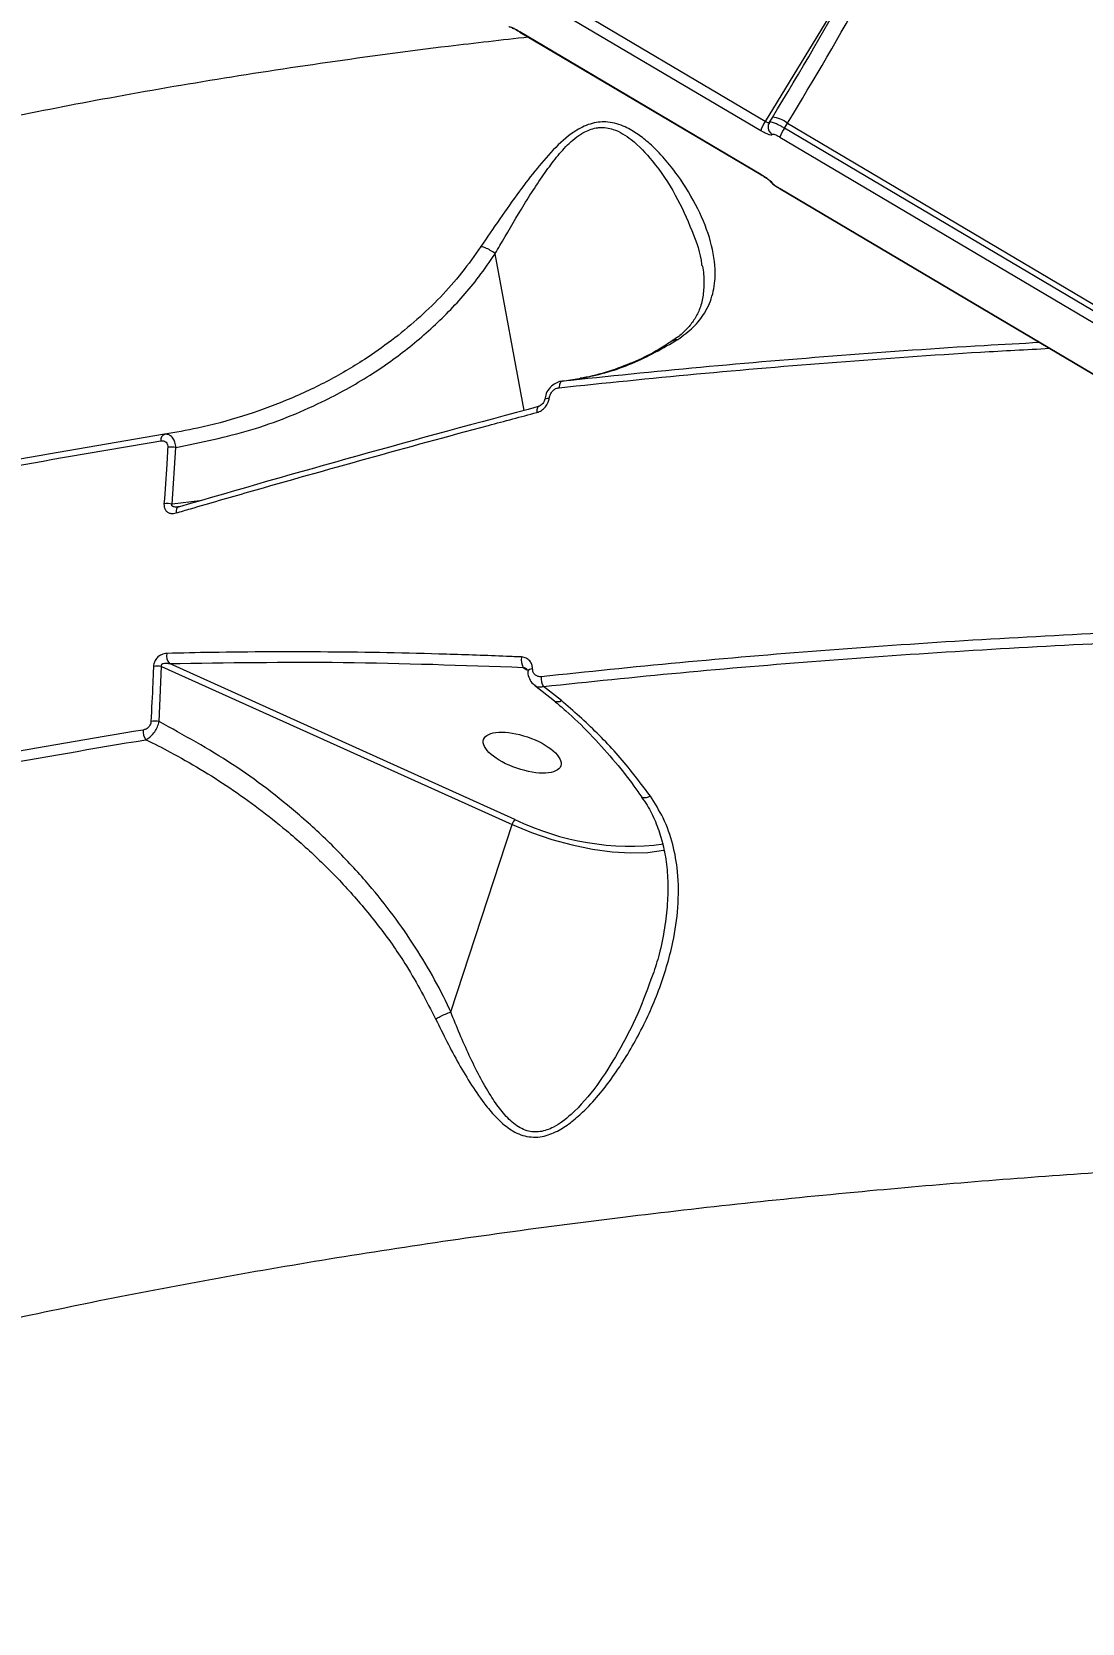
# Model space of a CAD drawing. Header units: millimetres. Extents: x -6328 to 5334, y -5037 to 4112.
# Drawn here: x -2139.7 to -2020.1, y 589.2 to 770.3 of the extents above; entities that cross this region are included whole.
import ezdxf

# ---------------------------------------------------------------- set-up
doc = ezdxf.new("R2010")
doc.units = ezdxf.units.MM
for name, color, linetype in [('DIKOM_ОБЪЕКТ', 7, 'Continuous'), ('DIKOM_РАЗМЕР_ЗОНА', 7, 'Continuous'), ('DIKOM_РАЗМЕР_ОБЪЕКТА', 7, 'Continuous')]:
    doc.layers.add(name, color=color, linetype=linetype)
doc.styles.add('style1', font='arial.ttf', dxfattribs={"width": 0.8})
doc.dimstyles.new('1-50', dxfattribs={"dimtxt": 300, "dimasz": 200, "dimexe": 100, "dimexo": 0, "dimgap": 100, "dimtad": 1, "dimtxsty": 'style1', "dimcen": 200, "dimclrd": 7, "dimclre": 7, "dimclrt": 7, "dimadec": 1, "dimazin": 2, "dimtfac": 1, "dimtmove": 0, "dimatfit": 2, "dimfxl": 0, "dimlwd": 25, "dimlwe": 18, "dimarcsym": 0})

# ---------------------------------------------------------------- blocks, each defined once
blk = doc.blocks.new('*D0')
at = {"layer": 'Defpoints', "color": 0, "transparency": 16777216}
for p in [(-3539.45, 760.32), (3333.52, 448.13), (3333.52, -4437.11)]:
    blk.add_point(p, dxfattribs=at)
at = {"layer": 'DIKOM_РАЗМЕР_ОБЪЕКТА', "color": 7, "lineweight": 18, "transparency": 16777216}
for p, q in [((-3539.45, 760.32), (-3539.45, -4537.11)), ((3333.52, 448.13), (3333.52, -4537.11))]:
    blk.add_line(p, q, dxfattribs=at)
at = {"layer": 'DIKOM_РАЗМЕР_ОБЪЕКТА', "color": 7, "lineweight": 25, "transparency": 16777216}
blk.add_line((-3339.45, -4437.11), (3133.52, -4437.11), dxfattribs=at)
at = {"layer": 'DIKOM_РАЗМЕР_ОБЪЕКТА', "color": 7, "transparency": 16777216}
for points in [[(-3339.45, -4403.77), (-3339.45, -4470.44), (-3539.45, -4437.11)], [(3133.52, -4403.77), (3133.52, -4470.44), (3333.52, -4437.11)]]:
    blk.add_solid(points, dxfattribs=at)
at = {"layer": 'DIKOM_РАЗМЕР_ОБЪЕКТА', "color": 7, "transparency": 16777216, "insert": (-102.96, -4183.94), "char_height": 300, "attachment_point": 5, "style": 'style1'}
blk.add_mtext('6900', dxfattribs=at)
blk = doc.blocks.new('*D1')
at = {"layer": 'Defpoints', "color": 0, "transparency": 16777216}
for p in [(-5040.91, 625.75), (5333.52, 448.13), (5333.52, -4936.78)]:
    blk.add_point(p, dxfattribs=at)
at = {"layer": 'DIKOM_РАЗМЕР_ЗОНА', "color": 7, "lineweight": 18, "transparency": 16777216}
for p, q in [((-5040.91, 625.75), (-5040.91, -5036.78)), ((5333.52, 448.13), (5333.52, -5036.78))]:
    blk.add_line(p, q, dxfattribs=at)
at = {"layer": 'DIKOM_РАЗМЕР_ЗОНА', "color": 7, "lineweight": 25, "transparency": 16777216}
blk.add_line((-4840.91, -4936.78), (5133.52, -4936.78), dxfattribs=at)
at = {"layer": 'DIKOM_РАЗМЕР_ЗОНА', "color": 7, "transparency": 16777216}
for points in [[(-4840.91, -4903.45), (-4840.91, -4970.11), (-5040.91, -4936.78)], [(5133.52, -4903.45), (5133.52, -4970.11), (5333.52, -4936.78)]]:
    blk.add_solid(points, dxfattribs=at)
at = {"layer": 'DIKOM_РАЗМЕР_ЗОНА', "color": 7, "transparency": 16777216, "insert": (-104.69, -4683.61), "char_height": 300, "attachment_point": 5, "style": 'style1'}
blk.add_mtext('10400', dxfattribs=at)
blk = doc.blocks.new('*D2')
at = {"layer": 'Defpoints', "color": 0, "transparency": 16777216}
for p in [(-5303.77, 2121.42), (-1621.11, 2121.42), (560.33, -2395.62)]:
    blk.add_point(p, dxfattribs=at)
at = {"layer": 'DIKOM_РАЗМЕР_ОБЪЕКТА', "color": 7, "lineweight": 18, "transparency": 16777216}
for p, q in [((-1621.11, 2121.42), (-5403.77, 2121.42)), ((560.33, -2395.62), (-5403.77, -2395.62))]:
    blk.add_line(p, q, dxfattribs=at)
at = {"layer": 'DIKOM_РАЗМЕР_ОБЪЕКТА', "color": 7, "lineweight": 25, "transparency": 16777216}
blk.add_line((-5303.77, -2195.62), (-5303.77, 1921.42), dxfattribs=at)
at = {"layer": 'DIKOM_РАЗМЕР_ОБЪЕКТА', "color": 7, "transparency": 16777216}
for points in [[(-5337.11, 1921.42), (-5270.44, 1921.42), (-5303.77, 2121.42)], [(-5337.11, -2195.62), (-5270.44, -2195.62), (-5303.77, -2395.62)]]:
    blk.add_solid(points, dxfattribs=at)
at = {"layer": 'DIKOM_РАЗМЕР_ОБЪЕКТА', "color": 7, "transparency": 16777216, "insert": (-5556.94, -137.1), "char_height": 300, "attachment_point": 5, "rotation": 90, "style": 'style1'}
blk.add_mtext('4500', dxfattribs=at)
blk = doc.blocks.new('*D3')
at = {"layer": 'Defpoints', "color": 0, "transparency": 16777216}
for p in [(-1814.92, 4111.71), (-5877.98, -3895.62), (33.33, -3895.62)]:
    blk.add_point(p, dxfattribs=at)
at = {"layer": 'DIKOM_РАЗМЕР_ЗОНА', "color": 7, "lineweight": 18, "transparency": 16777216}
for p, q in [((-1814.92, 4111.71), (-5977.98, 4111.71)), ((33.33, -3895.62), (-5977.98, -3895.62))]:
    blk.add_line(p, q, dxfattribs=at)
at = {"layer": 'DIKOM_РАЗМЕР_ЗОНА', "color": 7, "lineweight": 25, "transparency": 16777216}
blk.add_line((-5877.98, 3911.71), (-5877.98, -3695.62), dxfattribs=at)
at = {"layer": 'DIKOM_РАЗМЕР_ЗОНА', "color": 7, "transparency": 16777216}
for points in [[(-5911.31, 3911.71), (-5844.65, 3911.71), (-5877.98, 4111.71)], [(-5911.31, -3695.62), (-5844.65, -3695.62), (-5877.98, -3895.62)]]:
    blk.add_solid(points, dxfattribs=at)
at = {"layer": 'DIKOM_РАЗМЕР_ЗОНА', "color": 7, "transparency": 16777216, "insert": (-6131.15, 108.05), "char_height": 300, "attachment_point": 5, "rotation": 90, "style": 'style1'}
blk.add_mtext('8000', dxfattribs=at)

msp = doc.modelspace()

# ---------------------------------------------------------------- linework, layer by layer
at = {"layer": 'DIKOM_ОБЪЕКТ', "color": 7, "linetype": 'Continuous', "lineweight": 15}
for p, q in [((-2084.179, 775.356), (-2056.749, 759.124)), ((-2056.235, 760.135), (-2083.664, 776.366)), ((-2046.579, 775.965), (-2056.235, 760.135)), ((-2056.738, 754.103), (-2084.167, 770.335)), ((-2084.161, 770.324), (-2084.167, 770.335)), ((-2084.161, 770.324), (-2056.732, 754.092)), ((-2055.412, 760.631), (-2055.77, 760.043)), ((-2054.045, 759.378), (-2053.705, 759.935)), ((-1982.9, 717.277), (-2054.045, 759.378)), ((-2053.705, 759.935), (-1982.56, 717.834)), ((-2054.559, 758.368), (-1983.414, 716.268)), ((-2056.732, 754.092), (-2056.738, 754.103)), ((-1983.4, 710.381), (-2054.545, 752.482)), ((-2054.54, 752.472), (-2054.545, 752.482)), ((-2054.54, 752.472), (-1983.395, 710.371)), ((-2083.699, 727.243), (-2086.976, 745.093)), ((-2079.36, 730.569), (-2077.199, 730.907)), ((-2123.767, 716.599), (-2123.333, 723.04)), ((-2120.619, 716.947), (-2123.767, 716.599)), ((-2125.257, 691.829), (-2124.964, 698.104)), ((-2124.964, 698.104), (-2085.06, 680.117)), ((-2084.737, 680.702), (-2124.082, 698.436)), ((-2083.784, 698), (-2083.379, 697.732)), ((-2082.507, 695.968), (-2080.245, 694.209)), ((-2079.446, 694.233), (-2081.496, 695.831)), ((-2092.043, 658.787), (-2085.06, 680.117))]:
    msp.add_line(p, q, dxfattribs=at)
at = {"layer": 'DIKOM_ОБЪЕКТ', "color": 7, "linetype": 'Continuous', "lineweight": 15, "flags": 128}
for points in [[(-2079.36, 730.569), (-2079.429, 730.548), (-2079.494, 730.503), (-2079.552, 730.435), (-2079.604, 730.347), (-2079.646, 730.24), (-2079.679, 730.118), (-2079.702, 729.982), (-2079.714, 729.836)], [(-2081.35, 728.513), (-2081.344, 728.532), (-2081.289, 728.583), (-2081.179, 728.624), (-2081.022, 728.651), (-2080.826, 728.664)], [(-2082.014, 727.721), (-2082.075, 727.692), (-2082.131, 727.634), (-2082.177, 727.551), (-2082.211, 727.444), (-2082.231, 727.317), (-2082.237, 727.174), (-2082.23, 727.019)], [(-2123.017, 716.281), (-2123.091, 716.25), (-2123.162, 716.19), (-2123.221, 716.106), (-2123.267, 716), (-2123.298, 715.874), (-2123.313, 715.733), (-2123.313, 715.581)], [(-2122.921, 716.289), (-2123.01, 716.283), (-2123.017, 716.281)], [(-2082.737, 697.861), (-2082.935, 697.811), (-2083.095, 697.746), (-2083.207, 697.668), (-2083.264, 697.583), (-2083.271, 697.542)], [(-2085.06, 680.117), (-2082.84, 679.206), (-2080.539, 678.426), (-2078.208, 677.793), (-2075.898, 677.32), (-2073.659, 677.018), (-2071.539, 676.894), (-2069.584, 676.95), (-2067.837, 677.184), (-2067.755, 677.201)]]:
    msp.add_lwpolyline(points, dxfattribs=at)
at = {"layer": 'DIKOM_ОБЪЕКТ', "color": 7, "linetype": 'Continuous', "lineweight": 15}
for centre, radius, start, end in [((-2448.124, 1000.217), 460.035, 328.61006, 330.90156), ((-2427.71, 988.138), 438.128, 328.61006, 330.90156), ((-2052.286, 757.488), 4.754, 146.17673, 159.8747), ((-2054.944, 759.513), 0.977, 174.9614, 239.74743), ((-2054.96, 759.51), 0.961, 148.37669, 172.67981), ((-2055.656, 757.592), 3.049, 50.21821, 85.40245), ((-2050.056, 756.71), 4.798, 146.22379, 159.78186), ((-2054.919, 753.982), 0.991, 216.36135, 239.4183), ((-2124.349, 723.883), 0.703, 113.31605, 188.20885), ((-2123.879, 719.564), 3.519, 81.07713, 96.28968), ((-2124.363, 713.216), 3.434, 80.01777, 95.62006), ((-2123.015, 699.313), 1.381, 168.1516, 219.44076), ((-2082.502, 698.809), 1.516, 165.70555, 212.24018), ((-2125.412, 695.449), 2.693, 80.42436, 100.40049), ((-2079.893, 696.773), 1.859, 174.76166, 210.45407), ((-2079.873, 694.857), 0.756, 239.16834, 304.41623), ((-2125.489, 690.726), 1.583, 174.66897, 217.02639), ((-2125.743, 689.23), 2.644, 79.39345, 99.70182), ((-2083.588, 679.685), 1.534, 138.51629, 163.67097), ((-2071.621, 707.463), 29.803, 243.889, 277.30142)]:
    msp.add_arc(centre, radius, start, end, dxfattribs=at)
msp.add_ellipse((-2083.912, 688.299), major_axis=(-4.393, 1.503), ratio=0.4062007, dxfattribs=at)
for points, knots in [([(-2084.167, 770.335), (-2084.261, 770.39), (-2084.5, 770.528), (-2084.858, 770.716), (-2085.178, 770.861), (-2085.391, 770.928), (-2085.413, 770.898), (-2085.424, 770.882)], [0, 0, 0, 0, 0.1406201, 0.3550994, 0.5698681, 0.7848826, 1, 1, 1, 1]), ([(-2085.054, 770.783), (-2085.054, 770.783), (-2085.06, 770.785), (-2085.032, 770.777), (-2084.956, 770.745), (-2084.778, 770.664), (-2084.506, 770.523), (-2084.278, 770.391), (-2084.161, 770.323)], [0, 0, 0, 0, 0.0005376, 0.1033642, 0.2502851, 0.4493224, 0.7179592, 1, 1, 1, 1]), ([(-2083.167, 769.735), (-2086.221, 769.394), (-2094.016, 768.522), (-2106.139, 766.877), (-2119.562, 764.826), (-2132.284, 762.598), (-2144.32, 760.222), (-2155.687, 757.707), (-2166.626, 755.005), (-2176.277, 752.347), (-2184.721, 749.789), (-2192.078, 747.372), (-2199.141, 744.852), (-2206.68, 741.93), (-2215.611, 738.111), (-2225.483, 733.268), (-2235.212, 727.629), (-2243.775, 721.687), (-2250.388, 716.09), (-2255.412, 710.943), (-2259.184, 706.324), (-2262.331, 701.583), (-2264.834, 696.73), (-2266.692, 691.757), (-2267.859, 686.689), (-2268.382, 681.825), (-2268.18, 678.64), (-2268.089, 677.19)], [0, 0, 0, 0, 0.0265334, 0.0677138, 0.1089718, 0.1503862, 0.1891721, 0.227958, 0.2670114, 0.3060648, 0.3357429, 0.365421, 0.3952204, 0.4250198, 0.4651025, 0.5202088, 0.5755098, 0.6312067, 0.6871033, 0.7263175, 0.7656695, 0.8050905, 0.8450104, 0.8850016, 0.9254999, 0.9660717, 1, 1, 1, 1]), ([(-2066.192, 735.32), (-2065.57, 735.779), (-2064.305, 736.711), (-2062.965, 738.457), (-2062.103, 740.516), (-2061.803, 743.217), (-2062.322, 746.474), (-2063.811, 750.246), (-2065.723, 753.437), (-2067.673, 755.916), (-2069.186, 757.481), (-2070.697, 758.701), (-2072.233, 759.62), (-2073.994, 760.176), (-2075.947, 760.032), (-2078.042, 759.067), (-2080.163, 757.22), (-2082.268, 754.789), (-2084.368, 752.022), (-2086.494, 749.012), (-2087.902, 746.941), (-2088.61, 745.899)], [0, 0, 0, 0, 0.0474451, 0.0964702, 0.1556877, 0.216598, 0.3039698, 0.3937355, 0.4858705, 0.5327862, 0.5800234, 0.6111504, 0.6426532, 0.679812, 0.7100501, 0.7403112, 0.7862717, 0.833655, 0.8820825, 0.9406757, 1, 1, 1, 1]), ([(-2086.98, 745.102), (-2086.98, 745.103), (-2086.805, 745.405), (-2085.843, 747.064), (-2084.047, 750.163), (-2081.87, 753.57), (-2080.024, 756.084), (-2078.564, 757.722), (-2076.971, 758.984), (-2075.738, 759.387), (-2074.644, 759.494), (-2073.226, 759.267), (-2071.12, 757.939), (-2068.71, 755.343), (-2066.342, 751.789), (-2064.582, 747.788), (-2063.57, 745.087), (-2063.473, 743.808), (-2063.47, 743.762)], [0, 0, 0, 0, 0.0000968, 0.0241356, 0.1316707, 0.2390378, 0.2851425, 0.3310957, 0.3793126, 0.4152432, 0.4194411, 0.4597183, 0.5223543, 0.6141496, 0.743361, 0.872667, 0.9954649, 1, 1, 1, 1]), ([(-2056.749, 759.124), (-2056.655, 759.07), (-2056.416, 758.932), (-2056.051, 758.754), (-2055.719, 758.63), (-2055.488, 758.59), (-2055.454, 758.643), (-2055.436, 758.669)], [0, 0, 0, 0, 0.1406201, 0.3550994, 0.5698681, 0.7848826, 1, 1, 1, 1]), ([(-2055.788, 760.005), (-2055.794, 759.997), (-2055.808, 759.976), (-2055.885, 759.981), (-2056, 760.015), (-2056.124, 760.071), (-2056.203, 760.117), (-2056.235, 760.135)], [0, 0, 0, 0, 0.1675823, 0.3958913, 0.6236986, 0.8510135, 1, 1, 1, 1]), ([(-2055.758, 760.035), (-2055.807, 759.958), (-2055.892, 759.823), (-2055.9, 759.666), (-2055.904, 759.599)], [0, 0, 0, 0, 0.5717649, 1, 1, 1, 1]), ([(-2054.045, 759.378), (-2054.171, 759.45), (-2054.489, 759.634), (-2054.974, 759.874), (-2055.412, 760.045), (-2055.694, 760.106), (-2055.734, 760.054), (-2055.751, 760.032)], [0, 0, 0, 0, 0.1492904, 0.3770784, 0.6049922, 0.8329327, 1, 1, 1, 1]), ([(-2055.436, 758.669), (-2055.424, 758.687), (-2055.401, 758.722), (-2055.247, 758.696), (-2055.025, 758.614), (-2054.781, 758.496), (-2054.622, 758.405), (-2054.559, 758.368)], [0, 0, 0, 0, 0.2151387, 0.4301737, 0.6449794, 0.8594762, 1, 1, 1, 1]), ([(-2055.423, 753.129), (-2055.431, 753.148), (-2055.453, 753.197), (-2055.615, 753.348), (-2055.913, 753.574), (-2056.303, 753.839), (-2056.593, 754.015), (-2056.738, 754.103)], [0, 0, 0, 0, 0.1418471, 0.3567284, 0.5713333, 0.7857186, 1, 1, 1, 1]), ([(-2056.732, 754.091), (-2056.714, 754.081), (-2056.563, 753.994), (-2056.271, 753.809), (-2055.952, 753.589), (-2055.771, 753.451), (-2055.701, 753.388), (-2055.701, 753.388), (-2055.7, 753.388)], [0, 0, 0, 0, 0.0364195, 0.3158858, 0.5967631, 0.8020066, 0.9389409, 1, 1, 1, 1]), ([(-2055.739, 753.421), (-2055.732, 753.409), (-2055.693, 753.336), (-2055.592, 753.228), (-2055.396, 753.038), (-2055.089, 752.816), (-2054.679, 752.552), (-2054.452, 752.421), (-2054.359, 752.368)], [0, 0, 0, 0, 0.0229184, 0.1325217, 0.2691964, 0.6004773, 0.8352603, 1, 1, 1, 1]), ([(-2054.545, 752.482), (-2054.642, 752.54), (-2054.835, 752.657), (-2055.095, 752.833), (-2055.294, 752.983), (-2055.403, 753.084), (-2055.417, 753.116), (-2055.423, 753.129)], [0, 0, 0, 0, 0.21424, 0.428583, 0.6431735, 0.858082, 1, 1, 1, 1]), ([(-2088.61, 745.899), (-2089.325, 744.894), (-2091.473, 741.876), (-2095.812, 737.424), (-2101.105, 733.403), (-2106.198, 730.442), (-2110.855, 728.278), (-2115.757, 726.52), (-2120.376, 725.277), (-2123.373, 724.75), (-2124.627, 724.529)], [0, 0, 0, 0, 0.0853506, 0.2564127, 0.4312509, 0.5493189, 0.6682537, 0.7897172, 0.9119754, 1, 1, 1, 1]), ([(-2123.333, 723.04), (-2120.466, 723.623), (-2114.734, 724.789), (-2107.37, 727.739), (-2101.373, 731.049), (-2096.631, 734.427), (-2092.473, 738.163), (-2089.269, 741.77), (-2087.589, 744.206), (-2086.976, 745.093)], [0, 0, 0, 0, 0.1992546, 0.3984553, 0.5429345, 0.6708094, 0.7989894, 0.9267419, 1, 1, 1, 1]), ([(-2086.98, 745.102), (-2087.165, 745.231), (-2087.534, 745.49), (-2088.074, 745.746), (-2088.425, 745.86), (-2088.578, 745.892), (-2088.61, 745.899)], [0, 0, 0, 0, 0.341374, 0.682748, 0.9340728, 1, 1, 1, 1]), ([(-2086.976, 745.093), (-2086.976, 745.095), (-2086.977, 745.097), (-2086.979, 745.1), (-2086.98, 745.101), (-2086.98, 745.102)], [0, 0, 0, 0, 0.4277077, 0.7852763, 1, 1, 1, 1]), ([(-2063.414, 743.747), (-2063.407, 743.722), (-2063.242, 743.058), (-2063.191, 741.851), (-2063.288, 740.166), (-2063.673, 738.763), (-2064.28, 737.58), (-2065.072, 736.579), (-2065.904, 735.78), (-2066.571, 735.336), (-2066.823, 735.167)], [0, 0, 0, 0, 0.0072332, 0.1883146, 0.3639518, 0.5369885, 0.680455, 0.8091984, 0.9277321, 1, 1, 1, 1]), ([(-2079.714, 729.836), (-2074.521, 730.374), (-2064.127, 731.45), (-2048.085, 732.781), (-2034.664, 733.749), (-2026.488, 734.181), (-2023.865, 734.32)], [0, 0, 0, 0, 0.2869815, 0.5744637, 0.863466, 1, 1, 1, 1]), ([(-2024.959, 734.967), (-2027.073, 734.855), (-2034.701, 734.451), (-2047.605, 733.519), (-2063.676, 732.191), (-2074.129, 731.11), (-2079.36, 730.569)], [0, 0, 0, 0, 0.1129155, 0.4073976, 0.7034369, 1, 1, 1, 1]), ([(-2066.813, 735.193), (-2067.314, 734.856), (-2068.64, 733.965), (-2070.95, 732.822), (-2073.726, 731.766), (-2075.859, 731.135), (-2077.086, 730.945), (-2077.311, 730.91)], [0, 0, 0, 0, 0.1572519, 0.4158585, 0.6769991, 0.9406973, 1, 1, 1, 1]), ([(-2077.199, 730.907), (-2077.117, 730.923), (-2075.135, 731.307), (-2071.289, 732.393), (-2067.902, 734.338), (-2066.192, 735.32)], [0, 0, 0, 0, 0.0209683, 0.5055777, 1, 1, 1, 1]), ([(-2066.787, 735.147), (-2066.684, 735.209), (-2066.531, 735.301), (-2066.314, 735.322), (-2066.221, 735.321), (-2066.192, 735.32)], [0, 0, 0, 0, 0.5873627, 0.8671959, 1, 1, 1, 1]), ([(-2079.39, 730.554), (-2079.424, 730.553), (-2079.676, 730.549), (-2080.155, 730.337), (-2080.756, 729.883), (-2081.207, 729.232), (-2081.297, 728.732), (-2081.337, 728.511)], [0, 0, 0, 0, 0.0339322, 0.2545258, 0.5040047, 0.7802628, 1, 1, 1, 1]), ([(-2082.23, 727.019), (-2082.053, 727.085), (-2081.701, 727.218), (-2081.253, 727.634), (-2080.933, 728.134), (-2080.859, 728.499), (-2080.826, 728.664)], [0, 0, 0, 0, 0.259147, 0.5177259, 0.7812197, 1, 1, 1, 1]), ([(-2081.353, 728.512), (-2081.353, 728.5), (-2081.357, 728.443), (-2081.397, 728.31), (-2081.488, 728.127), (-2081.64, 727.937), (-2081.825, 727.794), (-2081.963, 727.731), (-2082.01, 727.722), (-2082.013, 727.722)], [0, 0, 0, 0, 0.0371456, 0.1759013, 0.3408088, 0.5427978, 0.7756646, 0.9843664, 1, 1, 1, 1]), ([(-2080.826, 728.664), (-2080.819, 728.71), (-2080.792, 728.893), (-2080.658, 729.205), (-2080.393, 729.525), (-2080.066, 729.758), (-2079.831, 729.81), (-2079.714, 729.836)], [0, 0, 0, 0, 0.0798579, 0.3181423, 0.555587, 0.7774025, 1, 1, 1, 1]), ([(-2123.313, 715.581), (-2122.765, 715.74), (-2120.028, 716.539), (-2112.848, 718.611), (-2101.596, 721.782), (-2090.588, 724.791), (-2084.071, 726.528), (-2082.23, 727.019)], [0, 0, 0, 0, 0.041373, 0.2068721, 0.5379152, 0.8694376, 1, 1, 1, 1]), ([(-2081.935, 727.724), (-2088.926, 725.841), (-2102.931, 722.07), (-2116.251, 718.218), (-2122.921, 716.289)], [0, 0, 0, 0, 0.4991777, 1, 1, 1, 1]), ([(-2123.333, 723.04), (-2123.363, 723.243), (-2123.424, 723.647), (-2123.678, 724.129), (-2124.022, 724.447), (-2124.356, 724.555), (-2124.561, 724.535), (-2124.627, 724.529)], [0, 0, 0, 0, 0.2221397, 0.4443997, 0.6650807, 0.8922434, 1, 1, 1, 1]), ([(-2191.364, 709.676), (-2186.318, 711.014), (-2176.212, 713.694), (-2159.969, 717.353), (-2142.997, 720.767), (-2131.034, 722.776), (-2125.045, 723.783)], [0, 0, 0, 0, 0.2482766, 0.4972325, 0.7482654, 1, 1, 1, 1]), ([(-2124.627, 724.529), (-2130.527, 723.539), (-2142.343, 721.556), (-2159.228, 718.17), (-2175.539, 714.506), (-2185.745, 711.802), (-2190.856, 710.448)], [0, 0, 0, 0, 0.248276, 0.4972311, 0.7482642, 1, 1, 1, 1]), ([(-2125.045, 723.783), (-2125.031, 723.785), (-2124.926, 723.8), (-2124.746, 723.793), (-2124.53, 723.705), (-2124.37, 723.548), (-2124.269, 723.327), (-2124.266, 723.15), (-2124.265, 723.062)], [0, 0, 0, 0, 0.0354367, 0.2573494, 0.4482198, 0.6281255, 0.814367, 1, 1, 1, 1]), ([(-2124.265, 723.062), (-2124.303, 722.419), (-2124.432, 720.274), (-2124.589, 718.133), (-2124.699, 716.634)], [0, 0, 0, 0, 0.2996336, 1, 1, 1, 1]), ([(-2124.699, 716.634), (-2124.699, 716.502), (-2124.699, 716.237), (-2124.553, 715.903), (-2124.316, 715.662), (-2123.991, 715.524), (-2123.643, 715.502), (-2123.409, 715.558), (-2123.313, 715.581)], [0, 0, 0, 0, 0.1643483, 0.3291558, 0.4897496, 0.6616056, 0.8613755, 1, 1, 1, 1]), ([(-2123.124, 716.259), (-2123.128, 716.258), (-2123.227, 716.243), (-2123.397, 716.241), (-2123.591, 716.267), (-2123.7, 716.312), (-2123.757, 716.355), (-2123.793, 716.404), (-2123.808, 716.466), (-2123.8, 716.533), (-2123.779, 716.576), (-2123.767, 716.599)], [0, 0, 0, 0, 0.0125022, 0.3098493, 0.5275665, 0.6284686, 0.6926977, 0.7677402, 0.8385178, 0.9150252, 1, 1, 1, 1]), ([(-2123.019, 716.288), (-2123.052, 716.276), (-2123.095, 716.26), (-2123.113, 716.26), (-2123.117, 716.261)], [0, 0, 0, 0, 0.7491229, 1, 1, 1, 1]), ([(-2017.109, 701.933), (-2022.628, 701.645), (-2033.676, 701.069), (-2049.957, 699.918), (-2066.039, 698.573), (-2076.507, 697.487), (-2081.745, 696.943)], [0, 0, 0, 0, 0.2489045, 0.498243, 0.7488998, 1, 1, 1, 1]), ([(-2124.367, 699.597), (-2124.579, 699.567), (-2124.929, 699.519), (-2125.395, 699.206), (-2125.7, 698.834), (-2125.865, 698.437), (-2125.888, 698.199), (-2125.898, 698.097)], [0, 0, 0, 0, 0.303866, 0.5023333, 0.701704, 0.8732902, 1, 1, 1, 1]), ([(-2083.971, 699.184), (-2084.545, 699.208), (-2087.415, 699.33), (-2094.83, 699.591), (-2106.078, 699.802), (-2116.631, 699.769), (-2122.662, 699.635), (-2124.367, 699.597)], [0, 0, 0, 0, 0.041373, 0.2068719, 0.5379145, 0.869436, 1, 1, 1, 1]), ([(-2082.737, 697.861), (-2082.754, 698.027), (-2082.788, 698.359), (-2083.042, 698.768), (-2083.429, 699.092), (-2083.783, 699.152), (-2083.971, 699.184)], [0, 0, 0, 0, 0.2322141, 0.4640078, 0.7140143, 1, 1, 1, 1]), ([(-2081.496, 695.831), (-2076.312, 696.369), (-2065.933, 697.446), (-2049.925, 698.786), (-2033.623, 699.941), (-2022.514, 700.52), (-2016.955, 700.81)], [0, 0, 0, 0, 0.2489042, 0.4982426, 0.7488996, 1, 1, 1, 1]), ([(-2125.898, 698.097), (-2125.923, 697.471), (-2126.004, 695.381), (-2126.113, 693.296), (-2126.189, 691.836)], [0, 0, 0, 0, 0.2996336, 1, 1, 1, 1]), ([(-2124.964, 698.104), (-2124.976, 698.143), (-2124.995, 698.208), (-2124.978, 698.299), (-2124.937, 698.367), (-2124.869, 698.423), (-2124.732, 698.481), (-2124.459, 698.509), (-2124.23, 698.465), (-2124.082, 698.436)], [0, 0, 0, 0, 0.1044811, 0.1740906, 0.2297643, 0.3047698, 0.3966984, 0.6086533, 1, 1, 1, 1]), ([(-2124.082, 698.436), (-2117.539, 698.538), (-2104.432, 698.741), (-2090.675, 698.248), (-2083.784, 698)], [0, 0, 0, 0, 0.4991744, 1, 1, 1, 1]), ([(-2083.784, 698), (-2083.675, 697.964), (-2083.538, 697.918), (-2083.424, 697.831), (-2083.402, 697.814)], [0, 0, 0, 0, 0.801742, 1, 1, 1, 1]), ([(-2083.406, 697.809), (-2083.37, 697.785), (-2083.312, 697.745), (-2083.264, 697.607), (-2083.276, 697.491), (-2083.28, 697.448)], [0, 0, 0, 0, 0.4896135, 0.8107556, 1, 1, 1, 1]), ([(-2083.259, 697.542), (-2083.263, 697.501), (-2083.288, 697.216), (-2083.115, 696.702), (-2082.826, 696.201), (-2082.55, 696.045), (-2082.489, 696.01)], [0, 0, 0, 0, 0.0673061, 0.4670283, 0.881458, 1, 1, 1, 1]), ([(-2081.745, 696.943), (-2081.799, 696.94), (-2081.98, 696.93), (-2082.262, 697.015), (-2082.526, 697.227), (-2082.702, 697.515), (-2082.725, 697.745), (-2082.737, 697.861)], [0, 0, 0, 0, 0.104362, 0.3453657, 0.5759466, 0.787751, 1, 1, 1, 1]), ([(-2082.491, 696.007), (-2082.452, 695.969), (-2082.297, 695.817), (-2081.941, 695.756), (-2081.625, 695.809), (-2081.496, 695.831)], [0, 0, 0, 0, 0.1651888, 0.6587405, 1, 1, 1, 1]), ([(-2080.275, 694.186), (-2079.831, 693.821), (-2078.426, 692.666), (-2076.187, 690.463), (-2073.594, 687.595), (-2071.63, 685.17), (-2070.593, 683.645), (-2070.302, 683.216)], [0, 0, 0, 0, 0.1208991, 0.3823149, 0.6417114, 0.8993225, 1, 1, 1, 1]), ([(-2069.309, 683.333), (-2070.072, 684.353), (-2071.976, 686.898), (-2075.332, 690.626), (-2078.069, 693.026), (-2079.446, 694.233)], [0, 0, 0, 0, 0.2495539, 0.6225683, 1, 1, 1, 1]), ([(-2127.065, 690.874), (-2132.972, 689.879), (-2144.801, 687.889), (-2161.703, 684.491), (-2178.03, 680.815), (-2188.246, 678.103), (-2193.361, 676.745)], [0, 0, 0, 0, 0.2482771, 0.497233, 0.7482654, 1, 1, 1, 1]), ([(-2126.189, 691.836), (-2126.195, 691.78), (-2126.21, 691.636), (-2126.306, 691.389), (-2126.495, 691.144), (-2126.762, 690.95), (-2126.958, 690.901), (-2127.065, 690.874)], [0, 0, 0, 0, 0.1207614, 0.3075471, 0.5229343, 0.737446, 1, 1, 1, 1]), ([(-2126.753, 689.773), (-2126.598, 689.858), (-2126.288, 690.029), (-2125.845, 690.509), (-2125.495, 691.08), (-2125.322, 691.538), (-2125.268, 691.779), (-2125.257, 691.829)], [0, 0, 0, 0, 0.2435264, 0.4875452, 0.719776, 0.9418364, 1, 1, 1, 1]), ([(-2092.043, 658.787), (-2092.092, 658.896), (-2092.735, 660.298), (-2094.098, 662.956), (-2096.358, 666.673), (-2098.906, 670.27), (-2101.892, 673.938), (-2105.332, 677.612), (-2110.293, 682.183), (-2116.84, 687.212), (-2122.434, 690.28), (-2125.257, 691.829)], [0, 0, 0, 0, 0.0075307, 0.0973641, 0.1878247, 0.2800771, 0.3728737, 0.4832195, 0.594322, 0.7952727, 1, 1, 1, 1]), ([(-2192.958, 675.669), (-2187.922, 677.006), (-2177.834, 679.685), (-2161.619, 683.343), (-2144.675, 686.756), (-2132.733, 688.767), (-2126.753, 689.773)], [0, 0, 0, 0, 0.2482753, 0.4972304, 0.7482641, 1, 1, 1, 1]), ([(-2126.753, 689.773), (-2125.832, 689.312), (-2122.566, 687.675), (-2117.118, 684.377), (-2111.475, 680.152), (-2106.935, 676.076), (-2103.355, 672.377), (-2100.037, 668.363), (-2096.677, 663.615), (-2094.822, 660.025), (-2093.768, 657.986)], [0, 0, 0, 0, 0.0670618, 0.2378729, 0.4109021, 0.5192574, 0.6283007, 0.7397464, 0.8521479, 1, 1, 1, 1]), ([(-2093.768, 657.986), (-2092.912, 656.256), (-2091.617, 653.638), (-2089.679, 650.407), (-2088.243, 648.333), (-2086.813, 646.666), (-2085.372, 645.402), (-2083.644, 644.531), (-2081.702, 644.47), (-2079.922, 645.146), (-2078.39, 646.148), (-2076.812, 647.518), (-2075.189, 649.28), (-2072.993, 652.139), (-2070.577, 656.092), (-2068.238, 661.226), (-2066.756, 666.157), (-2066.083, 670.708), (-2066.092, 674.457), (-2066.691, 677.877), (-2067.698, 680.793), (-2068.796, 682.524), (-2069.309, 683.333)], [0, 0, 0, 0, 0.0867821, 0.1313082, 0.1762531, 0.2078807, 0.2400702, 0.2736973, 0.3076356, 0.3372191, 0.3648028, 0.3930651, 0.4331703, 0.4736716, 0.5563619, 0.6423785, 0.7300132, 0.792366, 0.85598, 0.9051971, 0.9556705, 1, 1, 1, 1]), ([(-2070.317, 683.219), (-2070.101, 682.921), (-2069.469, 682.05), (-2068.702, 680.433), (-2067.979, 678.373), (-2067.511, 676.118), (-2067.295, 673.678), (-2067.35, 671.058), (-2067.673, 668.254), (-2068.214, 665.548), (-2068.774, 663.804), (-2069.021, 663.038)], [0, 0, 0, 0, 0.0521457, 0.152905, 0.2573231, 0.3686527, 0.4866119, 0.6115045, 0.744111, 0.8875143, 1, 1, 1, 1]), ([(-2069.309, 683.333), (-2069.34, 683.32), (-2069.435, 683.28), (-2069.687, 683.188), (-2070.005, 683.125), (-2070.235, 683.146), (-2070.258, 683.233), (-2070.264, 683.254)], [0, 0, 0, 0, 0.0626615, 0.1946963, 0.5444163, 0.8941349, 1, 1, 1, 1]), ([(-2069.048, 663.053), (-2069.585, 661.556), (-2070.68, 658.502), (-2072.878, 654.286), (-2075.335, 650.353), (-2077.816, 647.445), (-2080.085, 645.691), (-2081.86, 645.048), (-2082.964, 645.132), (-2084.039, 645.491), (-2085.123, 646.201), (-2086.391, 647.595), (-2088.06, 650.076), (-2089.986, 653.766), (-2091.372, 657.089), (-2092.047, 658.78), (-2092.048, 658.781)], [0, 0, 0, 0, 0.1135073, 0.2314003, 0.3367262, 0.4414999, 0.5020002, 0.5429022, 0.5834767, 0.590039, 0.6373282, 0.689345, 0.7415476, 0.8706145, 0.9998941, 1, 1, 1, 1]), ([(-2093.768, 657.986), (-2093.735, 658.005), (-2093.575, 658.094), (-2093.207, 658.284), (-2092.637, 658.551), (-2092.244, 658.704), (-2092.048, 658.781)], [0, 0, 0, 0, 0.0659272, 0.317252, 0.658626, 1, 1, 1, 1]), ([(-2092.048, 658.781), (-2092.047, 658.781), (-2092.045, 658.782), (-2092.044, 658.785), (-2092.043, 658.787), (-2092.043, 658.787)], [0, 0, 0, 0, 0.3032318, 0.7116411, 1, 1, 1, 1]), ([(-2275.288, 550.756), (-2275.046, 551.868), (-2274.46, 554.565), (-2272.703, 558.802), (-2270.182, 563.364), (-2267.022, 567.777), (-2263.455, 571.87), (-2259.488, 575.743), (-2255.2, 579.404), (-2250.423, 583.012), (-2244.382, 587.088), (-2236.807, 591.586), (-2227.071, 596.615), (-2215.922, 601.633), (-2203.266, 606.602), (-2189.476, 611.344), (-2176.092, 615.385), (-2163.487, 618.792), (-2151.942, 621.637), (-2139.906, 624.337), (-2127.35, 626.894), (-2114.317, 629.292), (-2100.793, 631.529), (-2086.846, 633.588), (-2072.746, 635.43), (-2058.568, 637.056), (-2044.917, 638.418), (-2031.605, 639.565), (-2018.664, 640.519), (-2005.544, 641.327), (-1990.297, 642.079), (-1972.883, 642.71), (-1959.778, 642.907), (-1953.217, 643.006)], [0, 0, 0, 0, 0.0225898, 0.0548131, 0.0870978, 0.1173363, 0.1476261, 0.1743688, 0.2011115, 0.2279992, 0.2548868, 0.2937186, 0.332662, 0.3756606, 0.4188887, 0.4622708, 0.5058861, 0.5365113, 0.5671901, 0.5981171, 0.6290988, 0.660473, 0.6919036, 0.72359, 0.7553338, 0.7854892, 0.8156935, 0.8423473, 0.8690012, 0.8957899, 0.9225787, 0.9612384, 1, 1, 1, 1])]:
    msp.add_open_spline(points, degree=3, knots=knots, dxfattribs=at)

# ---------------------------------------------------------------- dimensions: what is measured, and where the dimension line sits
at = {"layer": 'DIKOM_РАЗМЕР_ЗОНА'}
dim = msp.add_linear_dim(base=(-5877.98, -3895.616), p1=(-1814.925, 4111.709), p2=(33.33, -3895.616), angle=90, text='8000', dimstyle='1-50', dxfattribs=at)
dim.commit()
dim.dimension.update_dxf_attribs({"geometry": '*D3', "text_midpoint": (-5877.98, 108.046), "dimtype": 160})
dim = msp.add_linear_dim(base=(5333.521, -4936.782), p1=(-5040.908, 625.746), p2=(5333.521, 448.128), text='10400', dimstyle='1-50', dxfattribs=at)
dim.commit()
dim.dimension.update_dxf_attribs({"geometry": '*D1', "text_midpoint": (-104.69, -4936.782), "dimtype": 160})
at = {"layer": 'DIKOM_РАЗМЕР_ОБЪЕКТА'}
dim = msp.add_linear_dim(base=(-5303.773, 2121.419), p1=(560.33, -2395.616), p2=(-1621.109, 2121.419), angle=90, text='4500', dimstyle='1-50', dxfattribs=at)
dim.commit()
dim.dimension.update_dxf_attribs({"geometry": '*D2', "text_midpoint": (-5303.773, -137.099), "dimtype": 160})
dim = msp.add_linear_dim(base=(3333.521, -4437.108), p1=(-3539.449, 760.323), p2=(3333.521, 448.128), text='6900', dimstyle='1-50', dxfattribs=at)
dim.commit()
dim.dimension.update_dxf_attribs({"geometry": '*D0', "text_midpoint": (-102.964, -4437.108), "dimtype": 160})

doc.saveas('drawing.dxf')
